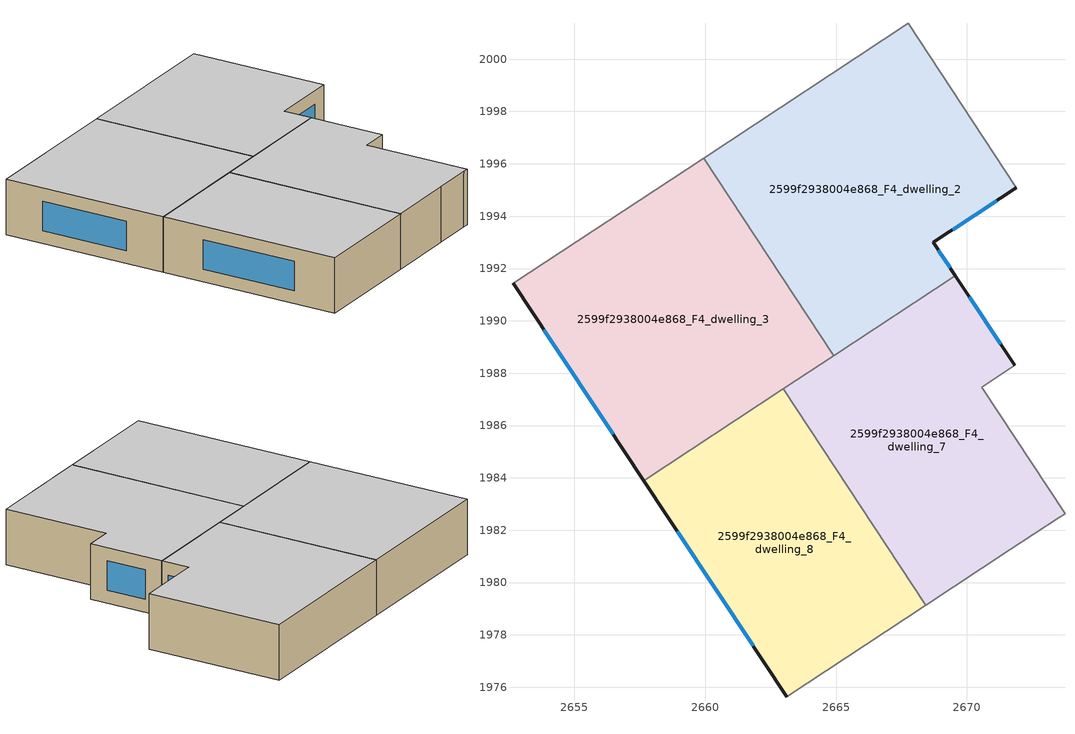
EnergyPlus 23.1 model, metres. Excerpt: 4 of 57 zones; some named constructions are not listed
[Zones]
2599f2938004e868_F4_dwelling_2
 floor to 2599f2938004e868_F3_dwelling_2 (EU_floor_Construction): 2667.75,2001.36 2671.88,1995.08 2668.71,1993 2669.56,1991.72 2664.91,1988.67 2659.94,1996.22 z12
 wall outside (EU_wall_Construction): 2669.56,1991.72 2668.71,1993 2671.88,1995.08 z12:15
 wall to 2599f2938004e868_F4_dwelling_3 (EU_wall_Construction): 2659.94,1996.22 2664.91,1988.67 z12:15
 wall adiabatic (EU_wall_Construction): 2667.75,2001.36 2659.94,1996.22 z12:15
 wall to 2599f2938004e868_F4_dwelling_1 (EU_wall_Construction): 2671.88,1995.08 2667.75,2001.36 z12:15
 wall to 2599f2938004e868_F4_dwelling_7 (EU_wall_Construction): 2664.91,1988.67 2669.56,1991.72 z12:15
 window (EU_Window_Construction): 2669.36,1992.02 2668.91,1992.7 / 2669.46,1993.49 2671.14,1994.6 z12.7:14.3
 ceiling to 2599f2938004e868_F5_dwelling_2 (EU_floor_Construction): 2669.56,1991.72 2668.71,1993 2671.88,1995.08 2667.75,2001.36 2659.94,1996.22 2664.91,1988.67 z15
2599f2938004e868_F4_dwelling_3
 floor to 2599f2938004e868_F3_dwelling_3 (EU_floor_Construction): 2659.94,1996.22 2664.91,1988.67 2657.65,1983.89 2652.66,1991.43 z12
 wall outside (EU_wall_Construction): 2652.66,1991.43 2657.65,1983.89 z12:15
 wall adiabatic (EU_wall_Construction): 2659.94,1996.22 2652.66,1991.43 z12:15
 wall to 2599f2938004e868_F4_dwelling_8 (EU_wall_Construction): 2657.65,1983.89 2662.98,1987.4 z12:15
 wall to 2599f2938004e868_F4_dwelling_7 (EU_wall_Construction): 2662.98,1987.4 2664.91,1988.67 z12:15
 window (EU_Window_Construction): 2653.83,1989.66 2656.48,1985.66 z12.7:14.3
 ceiling to 2599f2938004e868_F5_dwelling_3 (EU_floor_Construction): 2664.91,1988.67 2659.94,1996.22 2652.66,1991.43 2657.65,1983.89 z15
2599f2938004e868_F4_dwelling_7
 floor to 2599f2938004e868_F3_dwelling_7 (EU_floor_Construction): 2671.82,1988.3 2670.56,1987.47 2673.74,1982.63 2673.5,1982.47 2671.63,1981.25 2668.42,1979.14 2662.98,1987.4 2669.56,1991.72 z12
 wall outside (EU_wall_Construction): 2671.82,1988.3 2669.56,1991.72 z12:15
 wall to 2599f2938004e868_F4_dwelling_6 (EU_wall_Construction): 2673.74,1982.63 2670.56,1987.47 2671.82,1988.3 z12:15
 wall adiabatic (EU_wall_Construction): 2668.42,1979.14 2671.63,1981.25 2673.5,1982.47 2673.74,1982.63 z12:15
 wall to 2599f2938004e868_F4_dwelling_8 (EU_wall_Construction): 2662.98,1987.4 2668.42,1979.14 z12:15
 window (EU_Window_Construction): 2671.29,1989.1 2670.09,1990.92 z12.7:14.3
 ceiling to 2599f2938004e868_F5_dwelling_7 (EU_floor_Construction): 2671.63,1981.25 2673.5,1982.47 2673.74,1982.63 2670.56,1987.47 2671.82,1988.3 2669.56,1991.72 2662.98,1987.4 2668.42,1979.14 z15
2599f2938004e868_F4_dwelling_8
 floor to 2599f2938004e868_F3_dwelling_8 (EU_floor_Construction): 2662.98,1987.4 2668.42,1979.14 2663.11,1975.65 2657.65,1983.89 z12
 wall outside (EU_wall_Construction): 2657.65,1983.89 2663.11,1975.65 z12:15
 wall adiabatic (EU_wall_Construction): 2663.11,1975.65 2668.42,1979.14 z12:15
 window (EU_Window_Construction): 2658.93,1981.95 2661.83,1977.58 z12.7:14.3
 ceiling to 2599f2938004e868_F5_dwelling_8 (EU_floor_Construction): 2668.42,1979.14 2662.98,1987.4 2657.65,1983.89 2663.11,1975.65 z15
[HVACTEMPLATE:THERMOSTAT] Constant Heating Setpoint=20; Constant Cooling Setpoint=50
EU_HeatOnly_2599f2938004e868_F3_dwelling_7; EU_HeatOnly_2599f2938004e868_F3_dwelling_8; EU_HeatOnly_2599f2938004e868_F4_dwelling_0; EU_HeatOnly_2599f2938004e868_F4_dwelling_1; EU_HeatOnly_2599f2938004e868_F4_dwelling_2; EU_HeatOnly_2599f2938004e868_F4_dwelling_3; EU_HeatOnly_2599f2938004e868_F4_dwelling_4; EU_HeatOnly_2599f2938004e868_F4_dwelling_5; EU_HeatOnly_2599f2938004e868_F4_dwelling_6; EU_HeatOnly_2599f2938004e868_F4_dwelling_7; EU_HeatOnly_2599f2938004e868_F4_dwelling_8; EU_HeatOnly_2599f2938004e868_F5_dwelling_0; EU_HeatOnly_2599f2938004e868_F5_dwelling_1; EU_HeatOnly_2599f2938004e868_F5_dwelling_2; EU_HeatOnly_2599f2938004e868_F5_dwelling_3; EU_HeatOnly_2599f2938004e868_F5_dwelling_4; EU_HeatOnly_2599f2938004e868_F5_dwelling_5; EU_HeatOnly_2599f2938004e868_F5_dwelling_6; EU_HeatOnly_2599f2938004e868_F5_dwelling_7; EU_HeatOnly_2599f2938004e868_F5_dwelling_8
[SCHEDULE:FILE] Column Number=1; Rows to Skip at Top=0; Number of Hours of Data=8760; Column Separator=Comma; Interpolate to Timestep=No; Minutes per Item=60; Adjust Schedule for Daylight Savings=Yes
Name | File
EU_Step8_GainSchedule_2599f2938004e868_F2_dwelling_1_f000 | ../../schedules/2599f2938004e868/2599f2938004e868_F2_dwelling_1_f000_gain.csv
EU_Step8_GainSchedule_2599f2938004e868_F2_dwelling_2_f000 | ../../schedules/2599f2938004e868/2599f2938004e868_F2_dwelling_2_f000_gain.csv
EU_Step8_GainSchedule_2599f2938004e868_F2_dwelling_3_f000 | ../../schedules/2599f2938004e868/2599f2938004e868_F2_dwelling_3_f000_gain.csv
EU_Step8_GainSchedule_2599f2938004e868_F2_dwelling_4_f000 | ../../schedules/2599f2938004e868/2599f2938004e868_F2_dwelling_4_f000_gain.csv
EU_Step8_GainSchedule_2599f2938004e868_F2_dwelling_5_f000 | ../../schedules/2599f2938004e868/2599f2938004e868_F2_dwelling_5_f000_gain.csv
EU_Step8_GainSchedule_2599f2938004e868_F2_dwelling_6_f000 | ../../schedules/2599f2938004e868/2599f2938004e868_F2_dwelling_6_f000_gain.csv
EU_Step8_GainSchedule_2599f2938004e868_F2_dwelling_7_f000 | ../../schedules/2599f2938004e868/2599f2938004e868_F2_dwelling_7_f000_gain.csv
EU_Step8_GainSchedule_2599f2938004e868_F2_dwelling_8_f000 | ../../schedules/2599f2938004e868/2599f2938004e868_F2_dwelling_8_f000_gain.csv
EU_Step8_GainSchedule_2599f2938004e868_F2_dwelling_9_f000 | ../../schedules/2599f2938004e868/2599f2938004e868_F2_dwelling_9_f000_gain.csv
